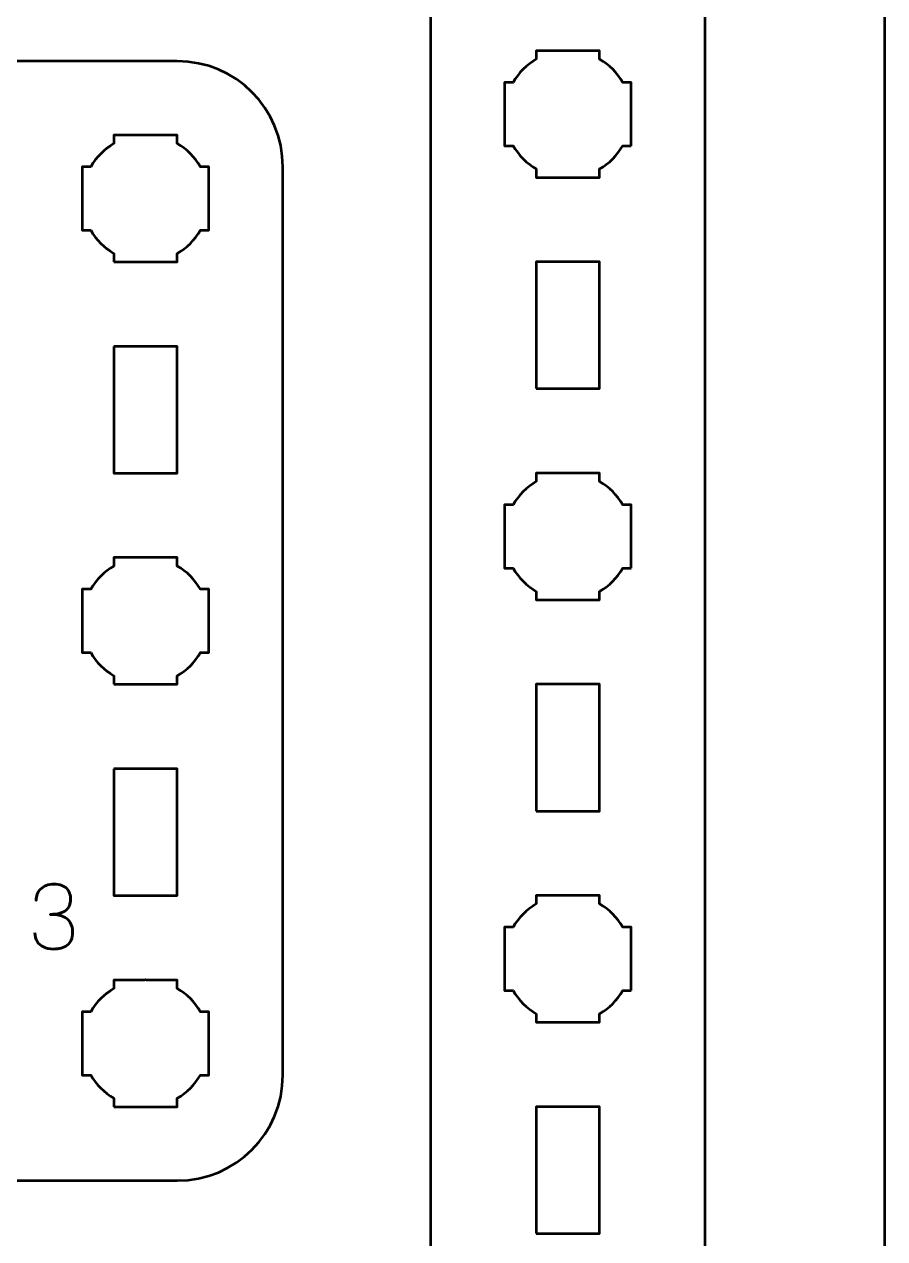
# Model space of a CAD drawing. Header units: centimetres. Extents: x -21 to 0, y -29.7 to 0.
# Drawn here: x -4.07 to 0, y -22.87 to -17.13 of the extents above; entities that cross this region are included whole.
import ezdxf

# ---------------------------------------------------------------- set-up
doc = ezdxf.new("R2010")
doc.units = ezdxf.units.CM
doc.header["$MEASUREMENT"] = 0
doc.layers.add('Layer 1', color=7, linetype='Continuous')

msp = doc.modelspace()

# ---------------------------------------------------------------- linework, layer by layer
at = {"layer": 'Layer 1', "color": 1, "lineweight": 53}
msp.add_open_spline([(-21.00003, -29.19995), (-21.00003, -29.19995), (-21.00003, -1.69992), (-21.00003, -1.69992), (-21.00003, -1.69992), (-21.00003, -1.61709), (-20.93286, -1.54992), (-20.85003, -1.54992), (-20.85003, -1.54992), (-20.7672, -1.54992), (-20.70003, -1.48275), (-20.70003, -1.39992), (-20.70003, -1.39992), (-20.70003, -1.31709), (-20.7672, -1.24992), (-20.85003, -1.24992), (-20.85003, -1.24992), (-20.93286, -1.24992), (-21.00003, -1.18275), (-21.00003, -1.09992), (-21.00003, -1.09992), (-21.00003, -1.09992), (-21.00003, -0.49992), (-21.00003, -0.49992), (-21.00003, -0.49992), (-21.00003, -0.22295), (-20.77694, 0.00004), (-20.49994, 0.00004), (-20.49994, 0.00004), (-20.49994, 0.00004), (-0.50008, 0.00004), (-0.50008, 0.00004), (-0.50008, 0.00004), (-0.22294, 0.00004), (0.00002, -0.22295), (0.00002, -0.49992), (0.00002, -0.49992), (0.00002, -0.49992), (0.00002, -29.19995), (0.00002, -29.19995), (0.00002, -29.19995), (0.00002, -29.47695), (-0.22294, -29.70004), (-0.50008, -29.70004), (-0.50008, -29.70004), (-0.50008, -29.70004), (-20.49994, -29.70004), (-20.49994, -29.70004), (-20.49994, -29.70004), (-20.77694, -29.70004), (-21.00003, -29.47695), (-21.00003, -29.19995)], degree=3, knots=[0, 0, 0, 0, 0.0769231, 0.0769231, 0.0769231, 0.0769231, 0.1538462, 0.1538462, 0.1538462, 0.1538462, 0.2307692, 0.2307692, 0.2307692, 0.2307692, 0.3076923, 0.3076923, 0.3076923, 0.3076923, 0.3846154, 0.3846154, 0.3846154, 0.3846154, 0.4615385, 0.4615385, 0.4615385, 0.4615385, 0.5384615, 0.5384615, 0.5384615, 0.5384615, 0.6153846, 0.6153846, 0.6153846, 0.6153846, 0.6923077, 0.6923077, 0.6923077, 0.6923077, 0.7692308, 0.7692308, 0.7692308, 0.7692308, 0.8461538, 0.8461538, 0.8461538, 0.8461538, 0.9230769, 0.9230769, 0.9230769, 0.9230769, 1, 1, 1, 1], dxfattribs=at)
at = {"layer": 'Layer 1', "color": 3, "lineweight": 53}
for points in [[(-2.15001, -27.69995), (-2.15001, -27.69995), (-2.15001, -13.40007), (-2.15001, -13.40007), (-2.15001, -13.40007), (-2.15001, -13.12293), (-1.92692, -12.89997), (-1.64992, -12.89997), (-1.64992, -12.89997), (-1.64992, -12.89997), (-1.34991, -12.89997), (-1.34991, -12.89997), (-1.34991, -12.89997), (-1.07295, -12.89997), (-0.84999, -13.12293), (-0.84999, -13.40007), (-0.84999, -13.40007), (-0.84999, -13.40007), (-0.84999, -27.69995), (-0.84999, -27.69995), (-0.84999, -27.69995), (-0.84999, -27.97695), (-1.07295, -28.20005), (-1.34991, -28.20005), (-1.34991, -28.20005), (-1.34991, -28.20005), (-1.64992, -28.20005), (-1.64992, -28.20005), (-1.64992, -28.20005), (-1.92692, -28.20005), (-2.15001, -27.97695), (-2.15001, -27.69995)], [(-7.64993, -17.29997), (-7.64993, -17.29997), (-3.35006, -17.29997), (-3.35006, -17.29997), (-3.35006, -17.29997), (-3.07292, -17.29997), (-2.84996, -17.52306), (-2.84996, -17.80006), (-2.84996, -17.80006), (-2.84996, -17.80006), (-2.84996, -22.09993), (-2.84996, -22.09993), (-2.84996, -22.09993), (-2.84996, -22.37707), (-3.07292, -22.60003), (-3.35006, -22.60003), (-3.35006, -22.60003), (-3.35006, -22.60003), (-7.64993, -22.60003), (-7.64993, -22.60003), (-7.64993, -22.60003), (-7.92693, -22.60003), (-8.15002, -22.37707), (-8.15002, -22.09993), (-8.15002, -22.09993), (-8.15002, -22.09993), (-8.15002, -17.80006), (-8.15002, -17.80006), (-8.15002, -17.80006), (-8.15002, -17.52306), (-7.92693, -17.29997), (-7.64993, -17.29997)]]:
    msp.add_open_spline(points, degree=3, knots=[0, 0, 0, 0, 0.125, 0.125, 0.125, 0.125, 0.25, 0.25, 0.25, 0.25, 0.375, 0.375, 0.375, 0.375, 0.5, 0.5, 0.5, 0.5, 0.625, 0.625, 0.625, 0.625, 0.75, 0.75, 0.75, 0.75, 0.875, 0.875, 0.875, 0.875, 1, 1, 1, 1], dxfattribs=at)
at = {"layer": 'Layer 1', "lineweight": 53}
for points, knots in [([(-1.19998, -17.70008), (-1.19998, -17.70008), (-1.24009, -17.70008), (-1.24009, -17.70008), (-1.24009, -17.70008), (-1.26641, -17.74555), (-1.30444, -17.78347), (-1.34991, -17.80993), (-1.34991, -17.80993), (-1.34991, -17.80993), (-1.34991, -17.85001), (-1.34991, -17.85001), (-1.34991, -17.85001), (-1.34991, -17.85001), (-1.49999, -17.85001), (-1.49999, -17.85001), (-1.49999, -17.85001), (-1.49999, -17.85001), (-1.64992, -17.85001), (-1.64992, -17.85001), (-1.64992, -17.85001), (-1.64992, -17.85001), (-1.64992, -17.80993), (-1.64992, -17.80993), (-1.64992, -17.80993), (-1.69553, -17.78347), (-1.73345, -17.74555), (-1.75977, -17.70008), (-1.75977, -17.70008), (-1.75977, -17.70008), (-1.79999, -17.70008), (-1.79999, -17.70008), (-1.79999, -17.70008), (-1.79999, -17.70008), (-1.79999, -17.55), (-1.79999, -17.55), (-1.79999, -17.55), (-1.79999, -17.55), (-1.79999, -17.40007), (-1.79999, -17.40007), (-1.79999, -17.40007), (-1.79999, -17.40007), (-1.75977, -17.40007), (-1.75977, -17.40007), (-1.75977, -17.40007), (-1.73345, -17.3545), (-1.69553, -17.31657), (-1.64992, -17.29011), (-1.64992, -17.29011), (-1.64992, -17.29011), (-1.64992, -17.25004), (-1.64992, -17.25004), (-1.64992, -17.25004), (-1.64992, -17.25004), (-1.49999, -17.25004), (-1.49999, -17.25004), (-1.49999, -17.25004), (-1.49999, -17.25004), (-1.34991, -17.25004), (-1.34991, -17.25004), (-1.34991, -17.25004), (-1.34991, -17.25004), (-1.34991, -17.29011), (-1.34991, -17.29011), (-1.34991, -17.29011), (-1.30444, -17.31657), (-1.26641, -17.3545), (-1.24009, -17.40007), (-1.24009, -17.40007), (-1.24009, -17.40007), (-1.19998, -17.40007), (-1.19998, -17.40007), (-1.19998, -17.40007), (-1.19998, -17.40007), (-1.19998, -17.55), (-1.19998, -17.55), (-1.19998, -17.55), (-1.19998, -17.55), (-1.19998, -17.70008), (-1.19998, -17.70008)], [0, 0, 0, 0, 0.05, 0.05, 0.05, 0.05, 0.1, 0.1, 0.1, 0.1, 0.15, 0.15, 0.15, 0.15, 0.2, 0.2, 0.2, 0.2, 0.25, 0.25, 0.25, 0.25, 0.3, 0.3, 0.3, 0.3, 0.35, 0.35, 0.35, 0.35, 0.4, 0.4, 0.4, 0.4, 0.45, 0.45, 0.45, 0.45, 0.5, 0.5, 0.5, 0.5, 0.55, 0.55, 0.55, 0.55, 0.6, 0.6, 0.6, 0.6, 0.65, 0.65, 0.65, 0.65, 0.7, 0.7, 0.7, 0.7, 0.75, 0.75, 0.75, 0.75, 0.8, 0.8, 0.8, 0.8, 0.85, 0.85, 0.85, 0.85, 0.9, 0.9, 0.9, 0.9, 0.95, 0.95, 0.95, 0.95, 1, 1, 1, 1]), ([(-3.64998, -18.25006), (-3.64998, -18.25006), (-3.64998, -18.20988), (-3.64998, -18.20988), (-3.64998, -18.20988), (-3.69552, -18.18355), (-3.73348, -18.1456), (-3.75983, -18.10007), (-3.75983, -18.10007), (-3.75983, -18.10007), (-3.79998, -18.10007), (-3.79998, -18.10007), (-3.79998, -18.10007), (-3.79998, -18.10007), (-3.79998, -17.95155), (-3.79998, -17.95155), (-3.79998, -17.95155), (-3.79998, -17.95155), (-3.8, -17.95), (-3.8, -17.95), (-3.8, -17.95), (-3.8, -17.95), (-3.79998, -17.94845), (-3.79998, -17.94845), (-3.79998, -17.94845), (-3.79998, -17.94845), (-3.79998, -17.80006), (-3.79998, -17.80006), (-3.79998, -17.80006), (-3.79998, -17.80006), (-3.75988, -17.80006), (-3.75988, -17.80006), (-3.75988, -17.80006), (-3.73353, -17.75449), (-3.69554, -17.71649), (-3.64998, -17.69013), (-3.64998, -17.69013), (-3.64998, -17.69013), (-3.64998, -17.65005), (-3.64998, -17.65005), (-3.64998, -17.65005), (-3.64998, -17.65005), (-3.50464, -17.65005), (-3.50464, -17.65005), (-3.50464, -17.65005), (-3.50464, -17.65005), (-3.5, -17.64999), (-3.5, -17.64999), (-3.5, -17.64999), (-3.5, -17.64999), (-3.49535, -17.65005), (-3.49535, -17.65005), (-3.49535, -17.65005), (-3.49535, -17.65005), (-3.34997, -17.65005), (-3.34997, -17.65005), (-3.34997, -17.65005), (-3.34997, -17.65005), (-3.34997, -17.69013), (-3.34997, -17.69013), (-3.34997, -17.69013), (-3.3044, -17.71649), (-3.26643, -17.75449), (-3.24009, -17.80006), (-3.24009, -17.80006), (-3.24009, -17.80006), (-3.19997, -17.80006), (-3.19997, -17.80006), (-3.19997, -17.80006), (-3.19997, -17.80006), (-3.19997, -18.10007), (-3.19997, -18.10007), (-3.19997, -18.10007), (-3.19997, -18.10007), (-3.24014, -18.10007), (-3.24014, -18.10007), (-3.24014, -18.10007), (-3.26648, -18.1456), (-3.30444, -18.18355), (-3.34997, -18.20988), (-3.34997, -18.20988), (-3.34997, -18.20988), (-3.34997, -18.25006), (-3.34997, -18.25006), (-3.34997, -18.25006), (-3.34997, -18.25006), (-3.64998, -18.25006), (-3.64998, -18.25006)], [0, 0, 0, 0, 0.0454545, 0.0454545, 0.0454545, 0.0454545, 0.0909091, 0.0909091, 0.0909091, 0.0909091, 0.1363636, 0.1363636, 0.1363636, 0.1363636, 0.1818182, 0.1818182, 0.1818182, 0.1818182, 0.2272727, 0.2272727, 0.2272727, 0.2272727, 0.2727273, 0.2727273, 0.2727273, 0.2727273, 0.3181818, 0.3181818, 0.3181818, 0.3181818, 0.3636364, 0.3636364, 0.3636364, 0.3636364, 0.4090909, 0.4090909, 0.4090909, 0.4090909, 0.4545455, 0.4545455, 0.4545455, 0.4545455, 0.5, 0.5, 0.5, 0.5, 0.5454545, 0.5454545, 0.5454545, 0.5454545, 0.5909091, 0.5909091, 0.5909091, 0.5909091, 0.6363636, 0.6363636, 0.6363636, 0.6363636, 0.6818182, 0.6818182, 0.6818182, 0.6818182, 0.7272727, 0.7272727, 0.7272727, 0.7272727, 0.7727273, 0.7727273, 0.7727273, 0.7727273, 0.8181818, 0.8181818, 0.8181818, 0.8181818, 0.8636364, 0.8636364, 0.8636364, 0.8636364, 0.9090909, 0.9090909, 0.9090909, 0.9090909, 0.9545455, 0.9545455, 0.9545455, 0.9545455, 1, 1, 1, 1]), ([(-1.64992, -18.85006), (-1.64992, -18.85006), (-1.64992, -18.25006), (-1.64992, -18.25006), (-1.64992, -18.25006), (-1.64992, -18.25006), (-1.34991, -18.25006), (-1.34991, -18.25006), (-1.34991, -18.25006), (-1.34991, -18.25006), (-1.34991, -18.85006), (-1.34991, -18.85006), (-1.34991, -18.85006), (-1.34991, -18.85006), (-1.64992, -18.85006), (-1.64992, -18.85006)], [0, 0, 0, 0, 0.25, 0.25, 0.25, 0.25, 0.5, 0.5, 0.5, 0.5, 0.75, 0.75, 0.75, 0.75, 1, 1, 1, 1]), ([(-3.65006, -18.65001), (-3.65006, -18.65001), (-3.35006, -18.65001), (-3.35006, -18.65001), (-3.35006, -18.65001), (-3.35006, -18.65001), (-3.35006, -19.25002), (-3.35006, -19.25002), (-3.35006, -19.25002), (-3.35006, -19.25002), (-3.65006, -19.25002), (-3.65006, -19.25002), (-3.65006, -19.25002), (-3.65006, -19.25002), (-3.65006, -18.65001), (-3.65006, -18.65001)], [0, 0, 0, 0, 0.25, 0.25, 0.25, 0.25, 0.5, 0.5, 0.5, 0.5, 0.75, 0.75, 0.75, 0.75, 1, 1, 1, 1]), ([(-1.19998, -19.70004), (-1.19998, -19.70004), (-1.24009, -19.70004), (-1.24009, -19.70004), (-1.24009, -19.70004), (-1.26641, -19.74552), (-1.30444, -19.78355), (-1.34991, -19.80986), (-1.34991, -19.80986), (-1.34991, -19.80986), (-1.34991, -19.84997), (-1.34991, -19.84997), (-1.34991, -19.84997), (-1.34991, -19.84997), (-1.49999, -19.84997), (-1.49999, -19.84997), (-1.49999, -19.84997), (-1.49999, -19.84997), (-1.64992, -19.84997), (-1.64992, -19.84997), (-1.64992, -19.84997), (-1.64992, -19.84997), (-1.64992, -19.80986), (-1.64992, -19.80986), (-1.64992, -19.80986), (-1.69553, -19.78355), (-1.73345, -19.74552), (-1.75977, -19.70004), (-1.75977, -19.70004), (-1.75977, -19.70004), (-1.79999, -19.70004), (-1.79999, -19.70004), (-1.79999, -19.70004), (-1.79999, -19.70004), (-1.79999, -19.54997), (-1.79999, -19.54997), (-1.79999, -19.54997), (-1.79999, -19.54997), (-1.79999, -19.40004), (-1.79999, -19.40004), (-1.79999, -19.40004), (-1.79999, -19.40004), (-1.75977, -19.40004), (-1.75977, -19.40004), (-1.75977, -19.40004), (-1.73345, -19.35443), (-1.69553, -19.31654), (-1.64992, -19.29022), (-1.64992, -19.29022), (-1.64992, -19.29022), (-1.64992, -19.24997), (-1.64992, -19.24997), (-1.64992, -19.24997), (-1.64992, -19.24997), (-1.49999, -19.24997), (-1.49999, -19.24997), (-1.49999, -19.24997), (-1.49999, -19.24997), (-1.34991, -19.24997), (-1.34991, -19.24997), (-1.34991, -19.24997), (-1.34991, -19.24997), (-1.34991, -19.29022), (-1.34991, -19.29022), (-1.34991, -19.29022), (-1.30444, -19.31654), (-1.26641, -19.35443), (-1.24009, -19.40004), (-1.24009, -19.40004), (-1.24009, -19.40004), (-1.19998, -19.40004), (-1.19998, -19.40004), (-1.19998, -19.40004), (-1.19998, -19.40004), (-1.19998, -19.54997), (-1.19998, -19.54997), (-1.19998, -19.54997), (-1.19998, -19.54997), (-1.19998, -19.70004), (-1.19998, -19.70004)], [0, 0, 0, 0, 0.05, 0.05, 0.05, 0.05, 0.1, 0.1, 0.1, 0.1, 0.15, 0.15, 0.15, 0.15, 0.2, 0.2, 0.2, 0.2, 0.25, 0.25, 0.25, 0.25, 0.3, 0.3, 0.3, 0.3, 0.35, 0.35, 0.35, 0.35, 0.4, 0.4, 0.4, 0.4, 0.45, 0.45, 0.45, 0.45, 0.5, 0.5, 0.5, 0.5, 0.55, 0.55, 0.55, 0.55, 0.6, 0.6, 0.6, 0.6, 0.65, 0.65, 0.65, 0.65, 0.7, 0.7, 0.7, 0.7, 0.75, 0.75, 0.75, 0.75, 0.8, 0.8, 0.8, 0.8, 0.85, 0.85, 0.85, 0.85, 0.9, 0.9, 0.9, 0.9, 0.95, 0.95, 0.95, 0.95, 1, 1, 1, 1]), ([(-3.64998, -20.25006), (-3.64998, -20.25006), (-3.64998, -20.20988), (-3.64998, -20.20988), (-3.64998, -20.20988), (-3.69552, -20.18355), (-3.73348, -20.1456), (-3.75983, -20.10007), (-3.75983, -20.10007), (-3.75983, -20.10007), (-3.79998, -20.10007), (-3.79998, -20.10007), (-3.79998, -20.10007), (-3.79998, -20.10007), (-3.79998, -19.95155), (-3.79998, -19.95155), (-3.79998, -19.95155), (-3.79998, -19.95155), (-3.8, -19.95), (-3.8, -19.95), (-3.8, -19.95), (-3.8, -19.95), (-3.79998, -19.94845), (-3.79998, -19.94845), (-3.79998, -19.94845), (-3.79998, -19.94845), (-3.79998, -19.80006), (-3.79998, -19.80006), (-3.79998, -19.80006), (-3.79998, -19.80006), (-3.75988, -19.80006), (-3.75988, -19.80006), (-3.75988, -19.80006), (-3.73353, -19.75449), (-3.69554, -19.71649), (-3.64998, -19.69013), (-3.64998, -19.69013), (-3.64998, -19.69013), (-3.64998, -19.65005), (-3.64998, -19.65005), (-3.64998, -19.65005), (-3.64998, -19.65005), (-3.50464, -19.65005), (-3.50464, -19.65005), (-3.50464, -19.65005), (-3.50464, -19.65005), (-3.5, -19.64999), (-3.5, -19.64999), (-3.5, -19.64999), (-3.5, -19.64999), (-3.49535, -19.65005), (-3.49535, -19.65005), (-3.49535, -19.65005), (-3.49535, -19.65005), (-3.34997, -19.65005), (-3.34997, -19.65005), (-3.34997, -19.65005), (-3.34997, -19.65005), (-3.34997, -19.69013), (-3.34997, -19.69013), (-3.34997, -19.69013), (-3.3044, -19.71649), (-3.26643, -19.75449), (-3.24009, -19.80006), (-3.24009, -19.80006), (-3.24009, -19.80006), (-3.19997, -19.80006), (-3.19997, -19.80006), (-3.19997, -19.80006), (-3.19997, -19.80006), (-3.19997, -20.10007), (-3.19997, -20.10007), (-3.19997, -20.10007), (-3.19997, -20.10007), (-3.24014, -20.10007), (-3.24014, -20.10007), (-3.24014, -20.10007), (-3.26648, -20.1456), (-3.30444, -20.18355), (-3.34997, -20.20988), (-3.34997, -20.20988), (-3.34997, -20.20988), (-3.34997, -20.25006), (-3.34997, -20.25006), (-3.34997, -20.25006), (-3.34997, -20.25006), (-3.64998, -20.25006), (-3.64998, -20.25006)], [0, 0, 0, 0, 0.0454545, 0.0454545, 0.0454545, 0.0454545, 0.0909091, 0.0909091, 0.0909091, 0.0909091, 0.1363636, 0.1363636, 0.1363636, 0.1363636, 0.1818182, 0.1818182, 0.1818182, 0.1818182, 0.2272727, 0.2272727, 0.2272727, 0.2272727, 0.2727273, 0.2727273, 0.2727273, 0.2727273, 0.3181818, 0.3181818, 0.3181818, 0.3181818, 0.3636364, 0.3636364, 0.3636364, 0.3636364, 0.4090909, 0.4090909, 0.4090909, 0.4090909, 0.4545455, 0.4545455, 0.4545455, 0.4545455, 0.5, 0.5, 0.5, 0.5, 0.5454545, 0.5454545, 0.5454545, 0.5454545, 0.5909091, 0.5909091, 0.5909091, 0.5909091, 0.6363636, 0.6363636, 0.6363636, 0.6363636, 0.6818182, 0.6818182, 0.6818182, 0.6818182, 0.7272727, 0.7272727, 0.7272727, 0.7272727, 0.7727273, 0.7727273, 0.7727273, 0.7727273, 0.8181818, 0.8181818, 0.8181818, 0.8181818, 0.8636364, 0.8636364, 0.8636364, 0.8636364, 0.9090909, 0.9090909, 0.9090909, 0.9090909, 0.9545455, 0.9545455, 0.9545455, 0.9545455, 1, 1, 1, 1]), ([(-1.64992, -20.84999), (-1.64992, -20.84999), (-1.64992, -20.24999), (-1.64992, -20.24999), (-1.64992, -20.24999), (-1.64992, -20.24999), (-1.34991, -20.24999), (-1.34991, -20.24999), (-1.34991, -20.24999), (-1.34991, -20.24999), (-1.34991, -20.84999), (-1.34991, -20.84999), (-1.34991, -20.84999), (-1.34991, -20.84999), (-1.64992, -20.84999), (-1.64992, -20.84999)], [0, 0, 0, 0, 0.25, 0.25, 0.25, 0.25, 0.5, 0.5, 0.5, 0.5, 0.75, 0.75, 0.75, 0.75, 1, 1, 1, 1]), ([(-3.65006, -20.64998), (-3.65006, -20.64998), (-3.35006, -20.64998), (-3.35006, -20.64998), (-3.35006, -20.64998), (-3.35006, -20.64998), (-3.35006, -21.24998), (-3.35006, -21.24998), (-3.35006, -21.24998), (-3.35006, -21.24998), (-3.65006, -21.24998), (-3.65006, -21.24998), (-3.65006, -21.24998), (-3.65006, -21.24998), (-3.65006, -20.64998), (-3.65006, -20.64998)], [0, 0, 0, 0, 0.25, 0.25, 0.25, 0.25, 0.5, 0.5, 0.5, 0.5, 0.75, 0.75, 0.75, 0.75, 1, 1, 1, 1]), ([(-1.19998, -21.69998), (-1.19998, -21.69998), (-1.24009, -21.69998), (-1.24009, -21.69998), (-1.24009, -21.69998), (-1.26641, -21.74559), (-1.30444, -21.78348), (-1.34991, -21.8098), (-1.34991, -21.8098), (-1.34991, -21.8098), (-1.34991, -21.85005), (-1.34991, -21.85005), (-1.34991, -21.85005), (-1.34991, -21.85005), (-1.49999, -21.85005), (-1.49999, -21.85005), (-1.49999, -21.85005), (-1.49999, -21.85005), (-1.64992, -21.85005), (-1.64992, -21.85005), (-1.64992, -21.85005), (-1.64992, -21.85005), (-1.64992, -21.8098), (-1.64992, -21.8098), (-1.64992, -21.8098), (-1.69553, -21.78348), (-1.73345, -21.74559), (-1.75977, -21.69998), (-1.75977, -21.69998), (-1.75977, -21.69998), (-1.79999, -21.69998), (-1.79999, -21.69998), (-1.79999, -21.69998), (-1.79999, -21.69998), (-1.79999, -21.55005), (-1.79999, -21.55005), (-1.79999, -21.55005), (-1.79999, -21.55005), (-1.79999, -21.39997), (-1.79999, -21.39997), (-1.79999, -21.39997), (-1.79999, -21.39997), (-1.75977, -21.39997), (-1.75977, -21.39997), (-1.75977, -21.39997), (-1.73345, -21.3545), (-1.69553, -21.31647), (-1.64992, -21.29015), (-1.64992, -21.29015), (-1.64992, -21.29015), (-1.64992, -21.25004), (-1.64992, -21.25004), (-1.64992, -21.25004), (-1.64992, -21.25004), (-1.49999, -21.25004), (-1.49999, -21.25004), (-1.49999, -21.25004), (-1.49999, -21.25004), (-1.34991, -21.25004), (-1.34991, -21.25004), (-1.34991, -21.25004), (-1.34991, -21.25004), (-1.34991, -21.29015), (-1.34991, -21.29015), (-1.34991, -21.29015), (-1.30444, -21.31647), (-1.26641, -21.3545), (-1.24009, -21.39997), (-1.24009, -21.39997), (-1.24009, -21.39997), (-1.19998, -21.39997), (-1.19998, -21.39997), (-1.19998, -21.39997), (-1.19998, -21.39997), (-1.19998, -21.55005), (-1.19998, -21.55005), (-1.19998, -21.55005), (-1.19998, -21.55005), (-1.19998, -21.69998), (-1.19998, -21.69998)], [0, 0, 0, 0, 0.05, 0.05, 0.05, 0.05, 0.1, 0.1, 0.1, 0.1, 0.15, 0.15, 0.15, 0.15, 0.2, 0.2, 0.2, 0.2, 0.25, 0.25, 0.25, 0.25, 0.3, 0.3, 0.3, 0.3, 0.35, 0.35, 0.35, 0.35, 0.4, 0.4, 0.4, 0.4, 0.45, 0.45, 0.45, 0.45, 0.5, 0.5, 0.5, 0.5, 0.55, 0.55, 0.55, 0.55, 0.6, 0.6, 0.6, 0.6, 0.65, 0.65, 0.65, 0.65, 0.7, 0.7, 0.7, 0.7, 0.75, 0.75, 0.75, 0.75, 0.8, 0.8, 0.8, 0.8, 0.85, 0.85, 0.85, 0.85, 0.9, 0.9, 0.9, 0.9, 0.95, 0.95, 0.95, 0.95, 1, 1, 1, 1]), ([(-3.64998, -22.25006), (-3.64998, -22.25006), (-3.64998, -22.20988), (-3.64998, -22.20988), (-3.64998, -22.20988), (-3.69552, -22.18355), (-3.73348, -22.1456), (-3.75983, -22.10007), (-3.75983, -22.10007), (-3.75983, -22.10007), (-3.79998, -22.10007), (-3.79998, -22.10007), (-3.79998, -22.10007), (-3.79998, -22.10007), (-3.79998, -21.95155), (-3.79998, -21.95155), (-3.79998, -21.95155), (-3.79998, -21.95155), (-3.8, -21.95), (-3.8, -21.95), (-3.8, -21.95), (-3.8, -21.95), (-3.79998, -21.94845), (-3.79998, -21.94845), (-3.79998, -21.94845), (-3.79998, -21.94845), (-3.79998, -21.80006), (-3.79998, -21.80006), (-3.79998, -21.80006), (-3.79998, -21.80006), (-3.75988, -21.80006), (-3.75988, -21.80006), (-3.75988, -21.80006), (-3.73353, -21.75449), (-3.69554, -21.71649), (-3.64998, -21.69013), (-3.64998, -21.69013), (-3.64998, -21.69013), (-3.64998, -21.65005), (-3.64998, -21.65005), (-3.64998, -21.65005), (-3.64998, -21.65005), (-3.50464, -21.65005), (-3.50464, -21.65005), (-3.50464, -21.65005), (-3.50464, -21.65005), (-3.5, -21.64999), (-3.5, -21.64999), (-3.5, -21.64999), (-3.5, -21.64999), (-3.49535, -21.65005), (-3.49535, -21.65005), (-3.49535, -21.65005), (-3.49535, -21.65005), (-3.34997, -21.65005), (-3.34997, -21.65005), (-3.34997, -21.65005), (-3.34997, -21.65005), (-3.34997, -21.69013), (-3.34997, -21.69013), (-3.34997, -21.69013), (-3.3044, -21.71649), (-3.26643, -21.75449), (-3.24009, -21.80006), (-3.24009, -21.80006), (-3.24009, -21.80006), (-3.19997, -21.80006), (-3.19997, -21.80006), (-3.19997, -21.80006), (-3.19997, -21.80006), (-3.19997, -22.10007), (-3.19997, -22.10007), (-3.19997, -22.10007), (-3.19997, -22.10007), (-3.24014, -22.10007), (-3.24014, -22.10007), (-3.24014, -22.10007), (-3.26648, -22.1456), (-3.30444, -22.18355), (-3.34997, -22.20988), (-3.34997, -22.20988), (-3.34997, -22.20988), (-3.34997, -22.25006), (-3.34997, -22.25006), (-3.34997, -22.25006), (-3.34997, -22.25006), (-3.64998, -22.25006), (-3.64998, -22.25006)], [0, 0, 0, 0, 0.0454545, 0.0454545, 0.0454545, 0.0454545, 0.0909091, 0.0909091, 0.0909091, 0.0909091, 0.1363636, 0.1363636, 0.1363636, 0.1363636, 0.1818182, 0.1818182, 0.1818182, 0.1818182, 0.2272727, 0.2272727, 0.2272727, 0.2272727, 0.2727273, 0.2727273, 0.2727273, 0.2727273, 0.3181818, 0.3181818, 0.3181818, 0.3181818, 0.3636364, 0.3636364, 0.3636364, 0.3636364, 0.4090909, 0.4090909, 0.4090909, 0.4090909, 0.4545455, 0.4545455, 0.4545455, 0.4545455, 0.5, 0.5, 0.5, 0.5, 0.5454545, 0.5454545, 0.5454545, 0.5454545, 0.5909091, 0.5909091, 0.5909091, 0.5909091, 0.6363636, 0.6363636, 0.6363636, 0.6363636, 0.6818182, 0.6818182, 0.6818182, 0.6818182, 0.7272727, 0.7272727, 0.7272727, 0.7272727, 0.7727273, 0.7727273, 0.7727273, 0.7727273, 0.8181818, 0.8181818, 0.8181818, 0.8181818, 0.8636364, 0.8636364, 0.8636364, 0.8636364, 0.9090909, 0.9090909, 0.9090909, 0.9090909, 0.9545455, 0.9545455, 0.9545455, 0.9545455, 1, 1, 1, 1]), ([(-1.64992, -22.84996), (-1.64992, -22.84996), (-1.64992, -22.24996), (-1.64992, -22.24996), (-1.64992, -22.24996), (-1.64992, -22.24996), (-1.34991, -22.24996), (-1.34991, -22.24996), (-1.34991, -22.24996), (-1.34991, -22.24996), (-1.34991, -22.84996), (-1.34991, -22.84996), (-1.34991, -22.84996), (-1.34991, -22.84996), (-1.64992, -22.84996), (-1.64992, -22.84996)], [0, 0, 0, 0, 0.25, 0.25, 0.25, 0.25, 0.5, 0.5, 0.5, 0.5, 0.75, 0.75, 0.75, 0.75, 1, 1, 1, 1])]:
    msp.add_open_spline(points, degree=3, knots=knots, dxfattribs=at)
at = {"layer": 'Layer 1', "color": 5, "lineweight": 53}
msp.add_open_spline([(-4.0241, -21.4268), (-4.02403, -21.44204), (-4.0205, -21.4553), (-4.01352, -21.4668), (-4.01352, -21.4668), (-4.00653, -21.47823), (-3.99658, -21.48719), (-3.9836, -21.49361), (-3.9836, -21.49361), (-3.97062, -21.50003), (-3.95503, -21.50328), (-3.93689, -21.50342), (-3.93689, -21.50342), (-3.92328, -21.50342), (-3.91093, -21.50201), (-3.89971, -21.49905), (-3.89971, -21.49905), (-3.88856, -21.49608), (-3.87897, -21.4915), (-3.87085, -21.48522), (-3.87085, -21.48522), (-3.86274, -21.47894), (-3.85653, -21.47082), (-3.85209, -21.46095), (-3.85209, -21.46095), (-3.84771, -21.451), (-3.84553, -21.43907), (-3.84546, -21.4251), (-3.84546, -21.4251), (-3.84538, -21.40648), (-3.84919, -21.39074), (-3.85674, -21.37797), (-3.85674, -21.37797), (-3.86429, -21.3652), (-3.87601, -21.35561), (-3.89174, -21.34905), (-3.89174, -21.34905), (-3.90747, -21.34248), (-3.92765, -21.33917), (-3.95213, -21.33917), (-3.95213, -21.33917), (-3.93386, -21.33924), (-3.91855, -21.33755), (-3.90606, -21.33409), (-3.90606, -21.33409), (-3.89364, -21.33063), (-3.8837, -21.32576), (-3.87622, -21.31941), (-3.87622, -21.31941), (-3.86874, -21.31313), (-3.86331, -21.30565), (-3.86006, -21.29705), (-3.86006, -21.29705), (-3.85674, -21.28851), (-3.85512, -21.27913), (-3.85519, -21.2689), (-3.85519, -21.2689), (-3.85512, -21.25866), (-3.85653, -21.24921), (-3.85935, -21.24046), (-3.85935, -21.24046), (-3.86211, -21.23171), (-3.86662, -21.22402), (-3.87276, -21.21746), (-3.87276, -21.21746), (-3.8789, -21.2109), (-3.88701, -21.20575), (-3.89696, -21.20208), (-3.89696, -21.20208), (-3.90698, -21.19841), (-3.91919, -21.19658), (-3.93351, -21.19651), (-3.93351, -21.19651), (-3.94776, -21.19658), (-3.96025, -21.19869), (-3.97083, -21.20279), (-3.97083, -21.20279), (-3.98149, -21.20688), (-3.99023, -21.21245), (-3.99729, -21.21958), (-3.99729, -21.21958), (-4.00427, -21.2267), (-4.0095, -21.23482), (-4.01295, -21.24399), (-4.01295, -21.24399), (-4.01648, -21.25316), (-4.01817, -21.2629), (-4.01817, -21.27313), (-4.01817, -21.27313), (-4.01817, -21.2629), (-4.01648, -21.25316), (-4.01295, -21.24399), (-4.01295, -21.24399), (-4.0095, -21.23482), (-4.00427, -21.2267), (-3.99729, -21.21958), (-3.99729, -21.21958), (-3.99023, -21.21245), (-3.98149, -21.20688), (-3.97083, -21.20279), (-3.97083, -21.20279), (-3.96025, -21.19869), (-3.94776, -21.19658), (-3.93351, -21.19651), (-3.93351, -21.19651), (-3.91919, -21.19658), (-3.90698, -21.19841), (-3.89696, -21.20208), (-3.89696, -21.20208), (-3.88701, -21.20575), (-3.8789, -21.2109), (-3.87276, -21.21746), (-3.87276, -21.21746), (-3.86662, -21.22402), (-3.86211, -21.23171), (-3.85935, -21.24046), (-3.85935, -21.24046), (-3.85653, -21.24921), (-3.85512, -21.25866), (-3.85519, -21.2689), (-3.85519, -21.2689), (-3.85512, -21.27913), (-3.85674, -21.28851), (-3.86006, -21.29705), (-3.86006, -21.29705), (-3.86331, -21.30565), (-3.86874, -21.31313), (-3.87622, -21.31941), (-3.87622, -21.31941), (-3.8837, -21.32576), (-3.89364, -21.33063), (-3.90606, -21.33409), (-3.90606, -21.33409), (-3.91855, -21.33755), (-3.93386, -21.33924), (-3.95213, -21.33917), (-3.95213, -21.33917), (-3.92765, -21.33917), (-3.90747, -21.34248), (-3.89174, -21.34905), (-3.89174, -21.34905), (-3.87601, -21.35561), (-3.86429, -21.3652), (-3.85674, -21.37797), (-3.85674, -21.37797), (-3.84919, -21.39074), (-3.84538, -21.40648), (-3.84546, -21.4251), (-3.84546, -21.4251), (-3.84553, -21.43907), (-3.84771, -21.451), (-3.85209, -21.46095), (-3.85209, -21.46095), (-3.85653, -21.47082), (-3.86274, -21.47894), (-3.87085, -21.48522), (-3.87085, -21.48522), (-3.87897, -21.4915), (-3.88856, -21.49608), (-3.89971, -21.49905), (-3.89971, -21.49905), (-3.91093, -21.50201), (-3.92328, -21.50342), (-3.93689, -21.50342), (-3.93689, -21.50342), (-3.95503, -21.50328), (-3.97062, -21.50003), (-3.9836, -21.49361), (-3.9836, -21.49361), (-3.99658, -21.48719), (-4.00653, -21.47823), (-4.01352, -21.4668), (-4.01352, -21.4668), (-4.0205, -21.4553), (-4.02403, -21.44204), (-4.0241, -21.4268)], degree=3, knots=[0, 0, 0, 0, 0.0227273, 0.0227273, 0.0227273, 0.0227273, 0.0454545, 0.0454545, 0.0454545, 0.0454545, 0.0681818, 0.0681818, 0.0681818, 0.0681818, 0.0909091, 0.0909091, 0.0909091, 0.0909091, 0.1136364, 0.1136364, 0.1136364, 0.1136364, 0.1363636, 0.1363636, 0.1363636, 0.1363636, 0.1590909, 0.1590909, 0.1590909, 0.1590909, 0.1818182, 0.1818182, 0.1818182, 0.1818182, 0.2045455, 0.2045455, 0.2045455, 0.2045455, 0.2272727, 0.2272727, 0.2272727, 0.2272727, 0.25, 0.25, 0.25, 0.25, 0.2727273, 0.2727273, 0.2727273, 0.2727273, 0.2954545, 0.2954545, 0.2954545, 0.2954545, 0.3181818, 0.3181818, 0.3181818, 0.3181818, 0.3409091, 0.3409091, 0.3409091, 0.3409091, 0.3636364, 0.3636364, 0.3636364, 0.3636364, 0.3863636, 0.3863636, 0.3863636, 0.3863636, 0.4090909, 0.4090909, 0.4090909, 0.4090909, 0.4318182, 0.4318182, 0.4318182, 0.4318182, 0.4545455, 0.4545455, 0.4545455, 0.4545455, 0.4772727, 0.4772727, 0.4772727, 0.4772727, 0.5, 0.5, 0.5, 0.5, 0.5227273, 0.5227273, 0.5227273, 0.5227273, 0.5454545, 0.5454545, 0.5454545, 0.5454545, 0.5681818, 0.5681818, 0.5681818, 0.5681818, 0.5909091, 0.5909091, 0.5909091, 0.5909091, 0.6136364, 0.6136364, 0.6136364, 0.6136364, 0.6363636, 0.6363636, 0.6363636, 0.6363636, 0.6590909, 0.6590909, 0.6590909, 0.6590909, 0.6818182, 0.6818182, 0.6818182, 0.6818182, 0.7045455, 0.7045455, 0.7045455, 0.7045455, 0.7272727, 0.7272727, 0.7272727, 0.7272727, 0.75, 0.75, 0.75, 0.75, 0.7727273, 0.7727273, 0.7727273, 0.7727273, 0.7954545, 0.7954545, 0.7954545, 0.7954545, 0.8181818, 0.8181818, 0.8181818, 0.8181818, 0.8409091, 0.8409091, 0.8409091, 0.8409091, 0.8636364, 0.8636364, 0.8636364, 0.8636364, 0.8863636, 0.8863636, 0.8863636, 0.8863636, 0.9090909, 0.9090909, 0.9090909, 0.9090909, 0.9318182, 0.9318182, 0.9318182, 0.9318182, 0.9545455, 0.9545455, 0.9545455, 0.9545455, 0.9772727, 0.9772727, 0.9772727, 0.9772727, 1, 1, 1, 1], dxfattribs=at)

doc.saveas('drawing.dxf')
